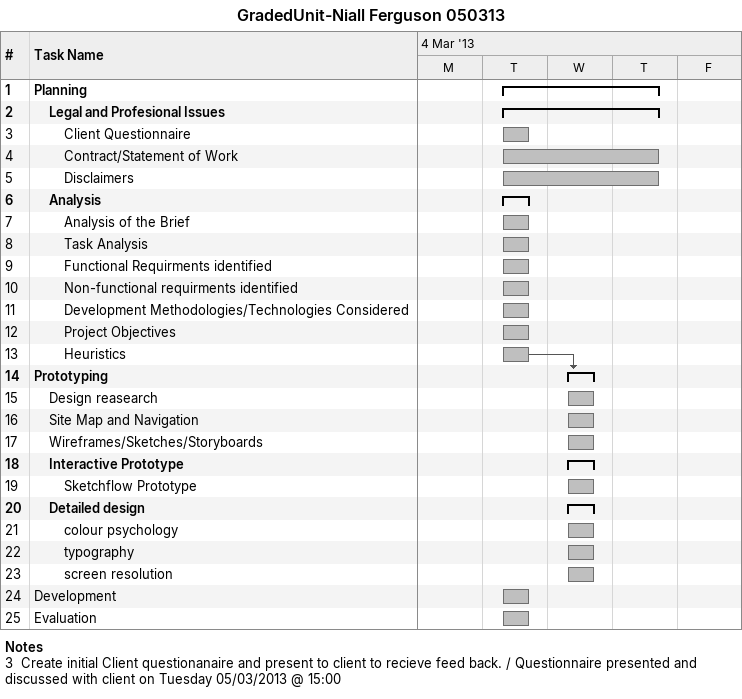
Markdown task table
GradedUnit-Niall Ferguson 050313

| ID | Level | Task | Start | Finish | Predecessors |
|---|---|---|---|---|---|
| 1 | 1 | **Planning** | 2013-03-05 | 2013-03-07 |  |
| 2 | 2 | **Legal and Profesional Issues** | 2013-03-05 | 2013-03-07 |  |
| 3 | 3 | Client Questionnaire | 2013-03-05 | 2013-03-05 |  |
| 4 | 3 | Contract/Statement of Work | 2013-03-05 | 2013-03-07 |  |
| 5 | 3 | Disclaimers | 2013-03-05 | 2013-03-07 |  |
| 6 | 2 | **Analysis** | 2013-03-05 | 2013-03-05 |  |
| 7 | 3 | Analysis of the Brief | 2013-03-05 | 2013-03-05 |  |
| 8 | 3 | Task Analysis | 2013-03-05 | 2013-03-05 |  |
| 9 | 3 | Functional Requirments identified | 2013-03-05 | 2013-03-05 |  |
| 10 | 3 | Non-functional requirments identified | 2013-03-05 | 2013-03-05 |  |
| 11 | 3 | Development Methodologies/Technologies Considered | 2013-03-05 | 2013-03-05 |  |
| 12 | 3 | Project Objectives | 2013-03-05 | 2013-03-05 |  |
| 13 | 3 | Heuristics | 2013-03-05 | 2013-03-05 |  |
| 14 | 1 | **Prototyping** | 2013-03-06 | 2013-03-06 | 13 |
| 15 | 2 | Design reasearch | 2013-03-06 | 2013-03-06 |  |
| 16 | 2 | Site Map and Navigation | 2013-03-06 | 2013-03-06 |  |
| 17 | 2 | Wireframes/Sketches/Storyboards | 2013-03-06 | 2013-03-06 |  |
| 18 | 2 | **Interactive Prototype** | 2013-03-06 | 2013-03-06 |  |
| 19 | 3 | Sketchflow Prototype | 2013-03-06 | 2013-03-06 |  |
| 20 | 2 | **Detailed design** | 2013-03-06 | 2013-03-06 |  |
| 21 | 3 | colour psychology | 2013-03-06 | 2013-03-06 |  |
| 22 | 3 | typography | 2013-03-06 | 2013-03-06 |  |
| 23 | 3 | screen resolution | 2013-03-06 | 2013-03-06 |  |
| 24 | 1 | Development | 2013-03-05 | 2013-03-05 |  |
| 25 | 1 | Evaluation | 2013-03-05 | 2013-03-05 |  |

Notes
- 3: Create initial Client questionanaire and present to client to recieve feed back. / Questionnaire presented and discussed with client on Tuesday 05/03/2013 @ 15:00
